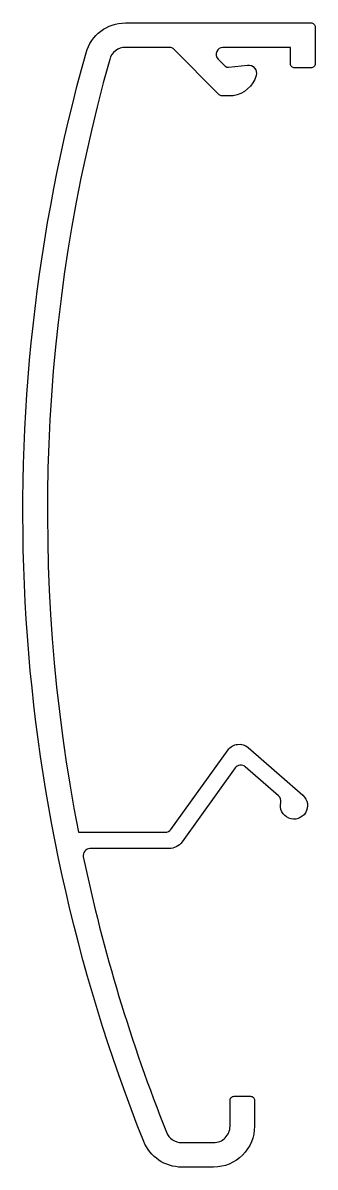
# Model space of a CAD drawing. Extents: x 141.1 to 151.8, y 183 to 225.
import ezdxf

# ---------------------------------------------------------------- set-up
doc = ezdxf.new("R2010")
doc.units = 0
doc.layers.get('0').update_dxf_attribs({"linetype": 'CONTINUOUS'})

msp = doc.modelspace()

# ---------------------------------------------------------------- linework, layer by layer
msp.add_lwpolyline([(144.289, 223.698, 0.116989), (143.139, 195.326), (146.332, 195.326, 0.24139), (146.535, 195.43), (148.634, 198.35, -0.441491), (149.368, 198.435), (151.381, 196.685, -1.770771), (150.566, 196.422, 0.278179), (150.487, 196.668), (149.264, 197.731, 0.441491), (148.897, 197.688), (146.947, 194.976, -0.24139), (146.46, 194.726), (143.566, 194.726, 0.47634), (143.322, 194.425, 0.043005), (146.375, 184.314, 0.307013), (146.933, 183.936), (148.106, 183.936, 0.414214), (148.706, 184.536), (148.706, 185.485, -0.414214), (148.856, 185.635), (149.456, 185.635, -0.414214), (149.606, 185.485), (149.606, 184.536, -0.414214), (148.106, 183.036), (146.933, 183.036, -0.307013), (145.539, 183.981, -0.164641), (143.422, 223.941, -0.336216), (144.867, 225.036), (151.679, 225.036, -0.414214), (151.829, 224.886), (151.829, 223.535, -0.414214), (151.679, 223.385), (151.079, 223.385, -0.414214), (150.929, 223.535), (150.929, 224.136), (148.448, 224.136, 0.668179), (148.272, 223.71), (148.529, 223.452, 0.227905), (148.652, 223.409), (149.345, 223.486, -0.537517), (149.665, 223.102, -0.284629), (148.824, 222.357), (148.414, 222.357, -0.198912), (148.308, 222.401), (146.616, 224.092, 0.198912), (146.51, 224.136), (144.867, 224.136, 0.336216)], format="xyb", close=True)

doc.saveas('drawing.dxf')
